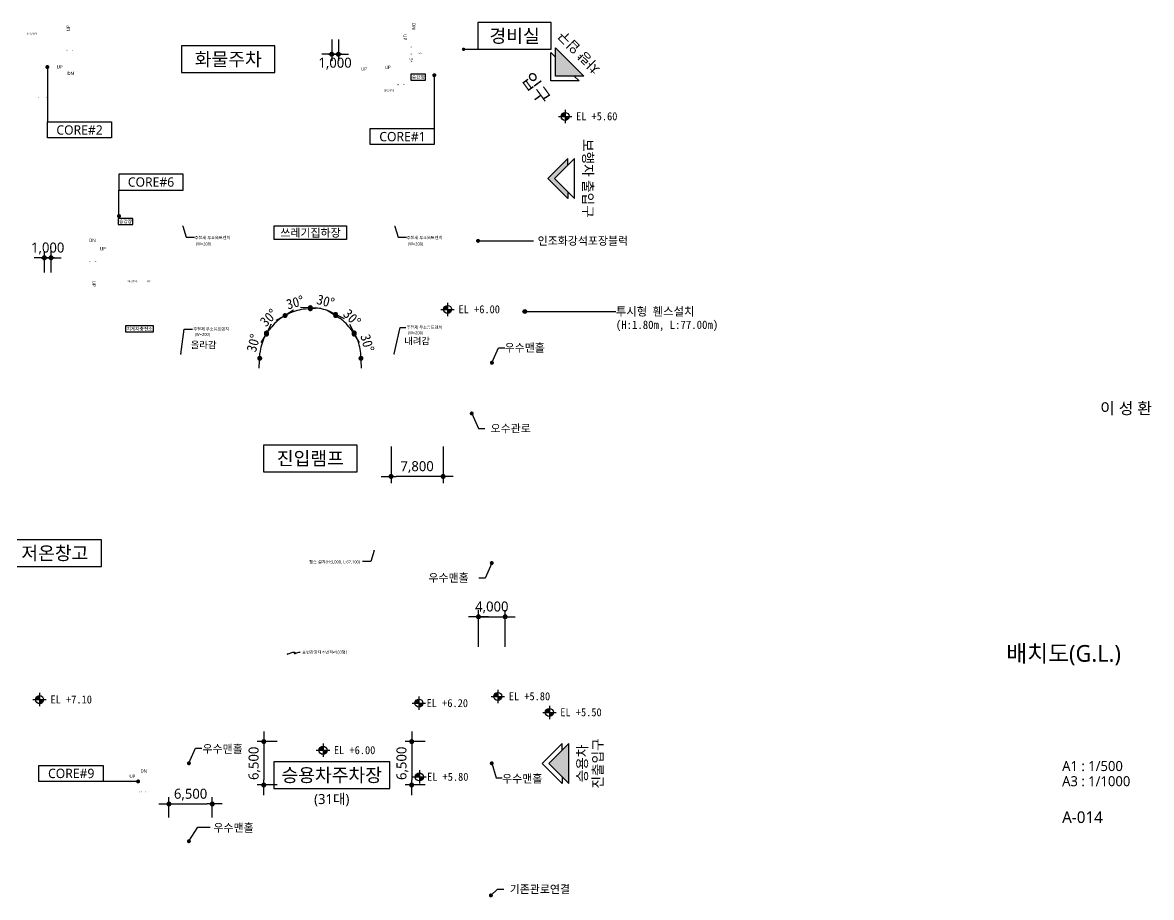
# Model space of a CAD drawing. Header units: millimetres. Extents: x 4806612 to 5147473, y 1423230 to 1974891.
# Drawn here: x 4978280 to 5147473, y 1432326 to 1563380 of the extents above; entities that cross this region are included whole.
import ezdxf
from ezdxf.enums import TextEntityAlignment as Align

# ---------------------------------------------------------------- set-up
doc = ezdxf.new("R2010")
doc.units = ezdxf.units.MM
doc.layers.get('Defpoints').update_dxf_attribs({"color": 140})
for name, color, linetype, lineweight in [('A-BORD-TEXT', 3, 'Continuous', 25), ('A-DIMS', 7, 'Continuous', 25), ('A-MKXS-LEAD', 7, 'Continuous', 25), ('A-MKXS-TEXT1', 3, 'Continuous', 25), ('A-MKXX-NAME', 3, 'Continuous', 25), ('A-MKXX-SYMB', 7, 'Continuous', 25), ('A-XXXX-SYMB', 7, 'Continuous', 25), ('A-XXXX-TXT2', 3, 'Continuous', 25)]:
    doc.layers.add(name, color=color, linetype=linetype, lineweight=lineweight)
doc.styles.add('HY울릉도L', font='')
doc.styles.add('XR-평면도$0$맑은 고딕', font='malgun.ttf')
doc.styles.add('돋움', font='')
doc.styles.add('돋움체', font='')
doc.styles.add('맑은 고딕', font='malgun.ttf')
doc.styles.add('맑은고딕', font='malgun.ttf')
doc.styles.get('HY울릉도L').set_extended_font_data('HYwulM')
doc.styles.get('돋움').set_extended_font_data('DotumChe')
doc.styles.get('돋움체').set_extended_font_data('DotumChe')
doc.dimstyles.new('CDIM', dxfattribs={"dimtxt": 3, "dimasz": 1.5, "dimexe": 2, "dimexo": 1, "dimgap": 1, "dimtad": 1, "dimdec": 0, "dimrnd": 0.5, "dimzin": 0, "dimdsep": 32, "dimlunit": 6, "dimtxsty": 'HY울릉도L', "dimblk1": '_CIDOT', "dimblk2": '_CIDOT', "dimsah": 1, "dimcen": 5.5, "dimclrd": 2, "dimclre": 2, "dimclrt": 7, "dimadec": 0, "dimazin": 0, "dimtfac": 1, "dimtdec": 0, "dimtix": 1, "dimtmove": 2, "dimatfit": 1, "dimldrblk": '_CIDOT', "dimfxl": 1, "dimtolj": 1, "dimtzin": 0, "dimlwd": -1, "dimarcsym": 0})

# ---------------------------------------------------------------- blocks, each defined once
blk = doc.blocks.new('글_일반주차')
at = {"layer": 'A-XXXX-TXT2', "color": 0}
blk.add_lwpolyline([(-8700, -2000), (8700, -2000), (8700, 2000), (-8700, 2000)], close=True, dxfattribs=at)
at = {"layer": 'A-XXXX-TXT2', "style": '맑은고딕'}
blk.add_text('승용차주차장', height=2000, dxfattribs=at).set_placement((0, 0), align=Align.MIDDLE_CENTER)
blk = doc.blocks.new('_CIDOT')
at = {"color": 0, "linetype": 'ByBlock'}
blk.add_line((2, 0), (-1, 0), dxfattribs=at)
at = {"color": 0, "linetype": 'ByBlock', "const_width": 0.5}
blk.add_lwpolyline([(-0.25, 0, 1), (0.25, 0, 1)], format="xyb", close=True, dxfattribs=at)
blk = doc.blocks.new('*D56')
at = {"layer": 'A-DIMS', "lineweight": -2, "transparency": 16777216}
for p, q in [((5046612, 1469870), (5046612, 1475370)), ((5050612, 1469870), (5050612, 1475370))]:
    blk.add_line(p, q, dxfattribs=at)
at = {"layer": 'A-DIMS', "transparency": 16777216}
for p, q in [((5045862, 1474370), (5045112, 1474370)), ((5046612, 1474370), (5050612, 1474370)), ((5051362, 1474370), (5052112, 1474370))]:
    blk.add_line(p, q, dxfattribs=at)
at = {"layer": 'Defpoints', "color": 0, "transparency": 16777216}
for p in [(5050612, 1474370), (5046612, 1469370), (5050612, 1469370)]:
    blk.add_point(p, dxfattribs=at)
at = {"layer": 'A-DIMS', "transparency": 16777216, "xscale": 750, "yscale": 750, "zscale": 750}
blk.add_blockref('_CIDOT', (5046612, 1474370), dxfattribs=at)
at = {"layer": 'A-DIMS', "transparency": 16777216, "xscale": 750, "yscale": 750, "zscale": 750, "rotation": 180}
blk.add_blockref('_CIDOT', (5050612, 1474370), dxfattribs=at)
at = {"layer": 'A-DIMS', "color": 3, "transparency": 16777216, "insert": (5048612, 1475771), "char_height": 1500, "attachment_point": 5, "style": '맑은고딕'}
blk.add_mtext('\\A1;4,000', dxfattribs=at)
blk = doc.blocks.new('*D59')
at = {"layer": 'A-DIMS', "lineweight": -2, "transparency": 16777216}
for p, q in [((5000212, 1444321), (5000212, 1447321)), ((5006712, 1444321), (5006712, 1447321))]:
    blk.add_line(p, q, dxfattribs=at)
at = {"layer": 'A-DIMS', "transparency": 16777216}
blk.add_line((5000962, 1446321), (5005962, 1446321), dxfattribs=at)
at = {"layer": 'Defpoints', "color": 0, "transparency": 16777216}
for p in [(5006712, 1446321), (5000212, 1443821), (5006712, 1443821)]:
    blk.add_point(p, dxfattribs=at)
at = {"layer": 'A-DIMS', "transparency": 16777216, "xscale": 750, "yscale": 750, "zscale": 750, "rotation": 180}
blk.add_blockref('_CIDOT', (5000212, 1446321), dxfattribs=at)
at = {"layer": 'A-DIMS', "transparency": 16777216, "xscale": 750, "yscale": 750, "zscale": 750}
blk.add_blockref('_CIDOT', (5006712, 1446321), dxfattribs=at)
at = {"layer": 'A-DIMS', "color": 3, "transparency": 16777216, "insert": (5003462, 1447721), "char_height": 1500, "attachment_point": 5, "style": '맑은고딕'}
blk.add_mtext('\\A1;6,500', dxfattribs=at)
blk = doc.blocks.new('글_경비실')
at = {"layer": 'A-XXXX-TXT2', "color": 0}
blk.add_lwpolyline([(0, 0), (11000, 0), (11000, 4000), (0, 4000)], close=True, dxfattribs=at)
at = {"layer": 'A-XXXX-TXT2', "style": '맑은고딕'}
blk.add_text('경비실', height=2000, dxfattribs=at).set_placement((5500, 2000), align=Align.MIDDLE_CENTER)
blk = doc.blocks.new('글_진입램프')
at = {"layer": 'A-XXXX-TXT2', "color": 0}
blk.add_lwpolyline([(-7000, -2000), (7000, -2000), (7000, 2000), (-7000, 2000)], close=True, dxfattribs=at)
at = {"layer": 'A-XXXX-TXT2', "style": '맑은고딕'}
blk.add_text('진입램프', height=2000, dxfattribs=at).set_placement((0, 0), align=Align.MIDDLE_CENTER)
blk = doc.blocks.new('글_화물주차')
at = {"layer": 'A-XXXX-TXT2', "color": 0}
blk.add_lwpolyline([(-7000, -2000), (7000, -2000), (7000, 2000), (-7000, 2000)], close=True, dxfattribs=at)
at = {"layer": 'A-XXXX-TXT2', "style": '맑은고딕'}
blk.add_text('화물주차', height=2000, dxfattribs=at).set_placement((0, 0), align=Align.MIDDLE_CENTER)
blk = doc.blocks.new('글_지게차충전소')
at = {"layer": 'A-XXXX-TXT2', "color": 0, "ltscale": 100}
blk.add_lwpolyline([(-2100, 450), (-2100, -450), (2100, -450), (2100, 450)], close=True, dxfattribs=at)
at = {"layer": 'A-XXXX-TXT2', "ltscale": 100, "style": 'XR-평면도$0$맑은 고딕'}
blk.add_text('지게차충전소', height=500, dxfattribs=at).set_placement((0, 0), align=Align.MIDDLE_CENTER)
blk = doc.blocks.new('글_승강장')
at = {"layer": 'A-XXXX-TXT2', "color": 0, "ltscale": 100}
blk.add_lwpolyline([(-1100, 450), (-1100, -450), (1100, -450), (1100, 450)], close=True, dxfattribs=at)
at = {"layer": 'A-XXXX-TXT2', "ltscale": 100, "style": 'XR-평면도$0$맑은 고딕'}
blk.add_text('승강장', height=500, dxfattribs=at).set_placement((0, 0), align=Align.MIDDLE_CENTER)
blk = doc.blocks.new('*D63')
at = {"layer": 'A-DIMS', "lineweight": -2, "transparency": 16777216}
for p, q in [((5024612, 1560840), (5024612, 1557640)), ((5025612, 1560840), (5025612, 1557640))]:
    blk.add_line(p, q, dxfattribs=at)
at = {"layer": 'A-DIMS', "transparency": 16777216}
for p, q in [((5023862, 1558640), (5023112, 1558640)), ((5025612, 1558640), (5024612, 1558640)), ((5026362, 1558640), (5027112, 1558640))]:
    blk.add_line(p, q, dxfattribs=at)
at = {"layer": 'Defpoints', "color": 0, "transparency": 16777216}
for p in [(5024612, 1561340), (5025612, 1561340), (5024612, 1558640)]:
    blk.add_point(p, dxfattribs=at)
at = {"layer": 'A-DIMS', "transparency": 16777216, "xscale": 750, "yscale": 750, "zscale": 750}
blk.add_blockref('_CIDOT', (5024612, 1558640), dxfattribs=at)
at = {"layer": 'A-DIMS', "transparency": 16777216, "xscale": 750, "yscale": 750, "zscale": 750, "rotation": 180}
blk.add_blockref('_CIDOT', (5025612, 1558640), dxfattribs=at)
at = {"layer": 'A-DIMS', "color": 3, "transparency": 16777216, "insert": (5025112, 1557235), "char_height": 1500, "attachment_point": 5, "style": '맑은고딕'}
blk.add_mtext('\\A1;1,000', dxfattribs=at)
blk = doc.blocks.new('*D64')
at = {"layer": 'A-DIMS', "transparency": 16777216}
for p, q in [((4980792, 1528142), (4980042, 1528142)), ((4981542, 1528142), (4982542, 1528142)), ((4983292, 1528142), (4984042, 1528142))]:
    blk.add_line(p, q, dxfattribs=at)
at = {"layer": 'A-DIMS', "lineweight": -2, "transparency": 16777216}
for p, q in [((4981542, 1525942), (4981542, 1529142)), ((4982542, 1525942), (4982542, 1529142))]:
    blk.add_line(p, q, dxfattribs=at)
at = {"layer": 'Defpoints', "color": 0, "transparency": 16777216}
for p in [(4982542, 1528142), (4981542, 1525442), (4982542, 1525442)]:
    blk.add_point(p, dxfattribs=at)
at = {"layer": 'A-DIMS', "transparency": 16777216, "xscale": 750, "yscale": 750, "zscale": 750}
blk.add_blockref('_CIDOT', (4981542, 1528142), dxfattribs=at)
at = {"layer": 'A-DIMS', "transparency": 16777216, "xscale": 750, "yscale": 750, "zscale": 750, "rotation": 180}
blk.add_blockref('_CIDOT', (4982542, 1528142), dxfattribs=at)
at = {"layer": 'A-DIMS', "color": 3, "transparency": 16777216, "insert": (4982042, 1529547), "char_height": 1500, "attachment_point": 5, "style": '맑은고딕'}
blk.add_mtext('\\A1;1,000', dxfattribs=at)
blk = doc.blocks.new('*D67')
at = {"layer": 'A-DIMS', "lineweight": -2, "transparency": 16777216}
for p, q in [((5033512, 1499891), (5033512, 1494391)), ((5041312, 1499891), (5041312, 1494391))]:
    blk.add_line(p, q, dxfattribs=at)
at = {"layer": 'A-DIMS', "transparency": 16777216}
blk.add_line((5040562, 1495391), (5034262, 1495391), dxfattribs=at)
at = {"layer": 'Defpoints', "color": 0, "transparency": 16777216}
for p in [(5033512, 1500391), (5041312, 1500391), (5033512, 1495391)]:
    blk.add_point(p, dxfattribs=at)
at = {"layer": 'A-DIMS', "transparency": 16777216, "xscale": 750, "yscale": 750, "zscale": 750, "rotation": 180}
blk.add_blockref('_CIDOT', (5033512, 1495391), dxfattribs=at)
at = {"layer": 'A-DIMS', "transparency": 16777216, "xscale": 750, "yscale": 750, "zscale": 750}
blk.add_blockref('_CIDOT', (5041312, 1495391), dxfattribs=at)
at = {"layer": 'A-DIMS', "color": 3, "transparency": 16777216, "insert": (5037412, 1496792), "char_height": 1500, "attachment_point": 5, "style": '맑은고딕'}
blk.add_mtext('\\A1;7,800', dxfattribs=at)
blk = doc.blocks.new('*D76')
at = {"layer": 'A-DIMS', "transparency": 16777216}
blk.add_arc((5021412, 1512916), 7587, 35.666, 54.334, dxfattribs=at)
at = {"layer": 'Defpoints', "color": 0, "transparency": 16777216}
for p in [(5034262, 1535173), (5043669, 1525766), (5027224, 1517793), (5021412, 1512916), (5021412, 1512916)]:
    blk.add_point(p, dxfattribs=at)
at = {"layer": 'A-DIMS', "transparency": 16777216, "xscale": 750, "yscale": 750, "zscale": 750}
for p, rotation in [((5025205, 1519487), 147.1669975516748), ((5027983, 1516710), 302.8330024483242)]:
    blk.add_blockref('_CIDOT', p, dxfattribs=dict(at, rotation=rotation))
at = {"layer": 'A-DIMS', "color": 3, "transparency": 16777216, "insert": (5027661, 1519166), "char_height": 1500, "attachment_point": 5, "rotation": 315, "style": '돋움'}
blk.add_mtext('\\A1;30°', dxfattribs=at)
blk = doc.blocks.new('*D77')
at = {"layer": 'A-DIMS', "transparency": 16777216}
blk.add_arc((5021412, 1513091), 7587, 5.666, 24.334, dxfattribs=at)
at = {"layer": 'Defpoints', "color": 0, "transparency": 16777216}
for p in [(5043669, 1525941), (5028884, 1514409), (4995712, 1513091), (5021412, 1513091), (5047112, 1513091)]:
    blk.add_point(p, dxfattribs=at)
at = {"layer": 'A-DIMS', "transparency": 16777216, "xscale": 750, "yscale": 750, "zscale": 750}
for p, rotation in [((5027983, 1516885), 117.1669978841367), ((5028999, 1513091), 272.8330021158632)]:
    blk.add_blockref('_CIDOT', p, dxfattribs=dict(at, rotation=rotation))
at = {"layer": 'A-DIMS', "color": 3, "transparency": 16777216, "insert": (5029949, 1515379), "char_height": 1500, "attachment_point": 5, "rotation": 285, "style": '돋움'}
blk.add_mtext('\\A1;30°', dxfattribs=at)
blk = doc.blocks.new('*D78')
at = {"layer": 'A-DIMS', "transparency": 16777216}
blk.add_arc((5021412, 1513091), 7587, 65.666, 84.334, dxfattribs=at)
at = {"layer": 'Defpoints', "color": 0, "transparency": 16777216}
for p in [(5021412, 1538791), (5034262, 1535348), (5024007, 1520221), (5021412, 1513091), (5021412, 1513091)]:
    blk.add_point(p, dxfattribs=at)
at = {"layer": 'A-DIMS', "transparency": 16777216, "xscale": 750, "yscale": 750, "zscale": 750}
for p, rotation in [((5021412, 1520678), 177.1669975516747), ((5025205, 1519662), 332.8330024483258)]:
    blk.add_blockref('_CIDOT', p, dxfattribs=dict(at, rotation=rotation))
at = {"layer": 'A-DIMS', "color": 3, "transparency": 16777216, "insert": (5023699, 1521628), "char_height": 1500, "attachment_point": 5, "rotation": 345, "style": '돋움'}
blk.add_mtext('\\A1;30°', dxfattribs=at)
blk = doc.blocks.new('*D79')
at = {"layer": 'A-DIMS', "transparency": 16777216}
blk.add_arc((5021412, 1512916), 7587, 125.666, 144.334, dxfattribs=at)
at = {"layer": 'Defpoints', "color": 0, "transparency": 16777216}
for p in [(5008562, 1535173), (4999155, 1525766), (5016535, 1518729), (5021412, 1512916), (5021412, 1512916)]:
    blk.add_point(p, dxfattribs=at)
at = {"layer": 'A-DIMS', "transparency": 16777216, "xscale": 750, "yscale": 750, "zscale": 750}
for p, rotation in [((5017618, 1519487), 32.8330024483252), ((5014841, 1516710), 237.1669975516748)]:
    blk.add_blockref('_CIDOT', p, dxfattribs=dict(at, rotation=rotation))
at = {"layer": 'A-DIMS', "color": 3, "transparency": 16777216, "insert": (5015162, 1519166), "char_height": 1500, "attachment_point": 5, "rotation": 45, "style": '돋움'}
blk.add_mtext('\\A1;30°', dxfattribs=at)
blk = doc.blocks.new('*D80')
at = {"layer": 'A-DIMS', "transparency": 16777216}
blk.add_arc((5021412, 1513091), 7587, 155.666, 174.334, dxfattribs=at)
at = {"layer": 'Defpoints', "color": 0, "transparency": 16777216}
for p in [(4999155, 1525941), (5014282, 1515686), (4995712, 1513091), (5021412, 1513091), (5047112, 1513091)]:
    blk.add_point(p, dxfattribs=at)
at = {"layer": 'A-DIMS', "transparency": 16777216, "xscale": 750, "yscale": 750, "zscale": 750}
for p, rotation in [((5014841, 1516885), 62.83300211586568), ((5013825, 1513091), 267.1669978841344)]:
    blk.add_blockref('_CIDOT', p, dxfattribs=dict(at, rotation=rotation))
at = {"layer": 'A-DIMS', "color": 3, "transparency": 16777216, "insert": (5012875, 1515379), "char_height": 1500, "attachment_point": 5, "rotation": 75, "style": '돋움'}
blk.add_mtext('\\A1;30°', dxfattribs=at)
blk = doc.blocks.new('*D81')
at = {"layer": 'A-DIMS', "transparency": 16777216}
blk.add_arc((5021412, 1512916), 7587, 95.666, 114.334, dxfattribs=at)
at = {"layer": 'Defpoints', "color": 0, "transparency": 16777216}
for p in [(5021412, 1538616), (5008562, 1535173), (5020094, 1520388), (5021412, 1512916), (5021412, 1512916)]:
    blk.add_point(p, dxfattribs=at)
at = {"layer": 'A-DIMS', "transparency": 16777216, "xscale": 750, "yscale": 750, "zscale": 750}
for p, rotation in [((5017618, 1519487), 207.1669975516752), ((5021412, 1520504), 2.833002448324693)]:
    blk.add_blockref('_CIDOT', p, dxfattribs=dict(at, rotation=rotation))
at = {"layer": 'A-DIMS', "color": 3, "transparency": 16777216, "insert": (5019124, 1521454), "char_height": 1500, "attachment_point": 5, "rotation": 15, "style": '돋움'}
blk.add_mtext('\\A1;30°', dxfattribs=at)
blk = doc.blocks.new('글_저온창고')
at = {"layer": 'A-XXXX-TXT2', "color": 0}
blk.add_lwpolyline([(-7000, -2000), (7000, -2000), (7000, 2000), (-7000, 2000)], close=True, dxfattribs=at)
at = {"layer": 'A-XXXX-TXT2', "style": '맑은고딕'}
blk.add_text('저온창고', height=2000, dxfattribs=at).set_placement((0, 0), align=Align.MIDDLE_CENTER)
blk = doc.blocks.new('Level')
at = {"layer": 'A-XXXX-SYMB'}
h = blk.add_hatch(color=256, dxfattribs=at)
h.paths.add_polyline_path([(0, 600, 0.4142136), (-600, 0), (0, 0)])
h.paths.add_polyline_path([(600, 0), (0, 0), (0, -600, 0.4142136)])
for p, q in [((-1000, 0), (1000, 0)), ((0, 1000), (0, -1000))]:
    blk.add_line(p, q, dxfattribs=at)
blk.add_circle((0, 0), 600, dxfattribs=at)
blk = doc.blocks.new('*D91')
at = {"layer": 'A-DIMS', "lineweight": -2, "transparency": 16777216}
for p, q in [((5016438, 1455666), (5013438, 1455666)), ((5016438, 1449166), (5013438, 1449166))]:
    blk.add_line(p, q, dxfattribs=at)
at = {"layer": 'A-DIMS', "transparency": 16777216}
blk.add_line((5014438, 1454916), (5014438, 1449916), dxfattribs=at)
at = {"layer": 'Defpoints', "color": 0, "transparency": 16777216}
for p in [(5016938, 1455666), (5014438, 1449166), (5016938, 1449166)]:
    blk.add_point(p, dxfattribs=at)
at = {"layer": 'A-DIMS', "transparency": 16777216, "xscale": 750, "yscale": 750, "zscale": 750}
for p, rotation in [((5014438, 1455666), 90), ((5014438, 1449166), 270)]:
    blk.add_blockref('_CIDOT', p, dxfattribs=dict(at, rotation=rotation))
at = {"layer": 'A-DIMS', "color": 3, "transparency": 16777216, "insert": (5013037, 1452416), "char_height": 1500, "attachment_point": 5, "rotation": 90, "style": '맑은고딕'}
blk.add_mtext('\\A1;6,500', dxfattribs=at)
blk = doc.blocks.new('*D92')
at = {"layer": 'A-DIMS', "lineweight": -2, "transparency": 16777216}
for p, q in [((5038602, 1455666), (5035602, 1455666)), ((5038602, 1449166), (5035602, 1449166))]:
    blk.add_line(p, q, dxfattribs=at)
at = {"layer": 'A-DIMS', "transparency": 16777216}
blk.add_line((5036602, 1454916), (5036602, 1449916), dxfattribs=at)
at = {"layer": 'Defpoints', "color": 0, "transparency": 16777216}
for p in [(5039102, 1455666), (5036602, 1449166), (5039102, 1449166)]:
    blk.add_point(p, dxfattribs=at)
at = {"layer": 'A-DIMS', "transparency": 16777216, "xscale": 750, "yscale": 750, "zscale": 750}
for p, rotation in [((5036602, 1455666), 90), ((5036602, 1449166), 270)]:
    blk.add_blockref('_CIDOT', p, dxfattribs=dict(at, rotation=rotation))
at = {"layer": 'A-DIMS', "color": 3, "transparency": 16777216, "insert": (5035202, 1452416), "char_height": 1500, "attachment_point": 5, "rotation": 90, "style": '맑은고딕'}
blk.add_mtext('\\A1;6,500', dxfattribs=at)
blk = doc.blocks.new('차량 입구')
at = {"layer": 'A-XXXX-SYMB'}
blk.add_hatch(color=256, dxfattribs=at).paths.add_polyline_path([(23500, 4689), (21100, 2289), (25900, 2289)])
for p, q in [((21100, 3089), (23500, 5489)), ((23500, 5489), (25900, 3089)), ((21100, 2289), (23500, 4689)), ((23500, 4689), (25900, 2289)), ((21900, 3089), (21100, 3089)), ((25100, 3089), (25900, 3089)), ((21100, 2289), (25900, 2289))]:
    blk.add_line(p, q, dxfattribs=at)
at = {"layer": 'A-XXXX-TXT2', "style": '맑은고딕'}
blk.add_text('차량 입구', height=1200, dxfattribs=at).set_placement((23500, 689), align=Align.MIDDLE_CENTER)
blk = doc.blocks.new('보행자 출입구')
at = {"layer": 'A-XXXX-SYMB'}
blk.add_hatch(color=256, dxfattribs=at).paths.add_polyline_path([(-35, 4689), (1565, 3089), (2365, 3089), (-35, 5489), (-2435, 3089), (-1635, 3089)])
for p, q in [((-2435, 3089), (-35, 5489)), ((-35, 5489), (2365, 3089)), ((-2435, 2289), (-35, 4689)), ((-35, 4689), (2365, 2289)), ((-1635, 3089), (-2435, 3089)), ((1565, 3089), (2365, 3089)), ((-2435, 2289), (2365, 2289))]:
    blk.add_line(p, q, dxfattribs=at)
at = {"layer": 'A-XXXX-TXT2', "style": '맑은고딕'}
blk.add_text('보행자 출입구', height=1200, rotation=180, dxfattribs=at).set_placement((-35, 689), align=Align.MIDDLE_CENTER)

msp = doc.modelspace()

# ---------------------------------------------------------------- hatches: boundary and pattern name
at = {"layer": 'A-XXXX-SYMB'}
h = msp.add_hatch(color=256, dxfattribs=at)
h.dxf.hatch_style = 1
edge = h.paths.add_edge_path()
edge.add_arc((5053556.9, 1520103.4), 281.2, 0, 360)
msp.add_hatch(color=256, dxfattribs=at).paths.add_polyline_path([(5057152.9, 1452388.1), (5060152.9, 1449388.1), (5060152.9, 1455388.1)])

# ---------------------------------------------------------------- linework, layer by layer
for points in [[(4981991, 1556721.9), (4981991, 1548491.2)], [(5039991.1, 1555498.5), (5039991.1, 1547496.5)], [(4992731.2, 1534391.2), (4992731.2, 1538291.2)], [(5046536.3, 1530683.3), (5053926.3, 1530683.3), (5054863.8, 1530683.3)], [(5053556.9, 1520103.4), (5053556.9, 1520103.4), (5067196.1, 1520103.4)], [(5048611.8, 1512417.4), (5049619.2, 1514667.4), (5050556.7, 1514667.4)], [(5045608.6, 1504824.5), (5046616, 1502574.5), (5047553.5, 1502574.5)], [(5048611.8, 1482417.4), (5047604.4, 1480167.4), (5046666.9, 1480167.4)], [(5003211.8, 1452417.4), (5004219.2, 1454667.4), (5005156.7, 1454667.4)], [(5048611.8, 1452417.4), (5049244.6, 1450235.4), (5050182.1, 1450235.4)], [(4995597.7, 1449701.5), (4990340.1, 1449701.5)], [(5003211.8, 1440741.2), (5004535.7, 1442868.9), (5006402.2, 1442868.9)], [(5048474.7, 1432625.7), (5049482, 1433552.1), (5050419.5, 1433552.1)]]:
    msp.add_lwpolyline(points)
at = {"layer": 'A-MKXS-LEAD'}
for points, const_width in [([(4982141, 1556721.9, -1), (4981841, 1556721.9, -1)], 300), ([(5040141.1, 1555498.5, -1), (5039841.1, 1555498.5, -1)], 300), ([(4992881.2, 1534391.2, -1), (4992581.2, 1534391.2, -1)], 300), ([(5046693.3, 1530683.3, 1), (5046393.3, 1530683.3, 1)], 300), ([(5048768.8, 1512417.4, 1), (5048468.8, 1512417.4, 1)], 300), ([(5045451.7, 1504824.5, 1), (5045751.7, 1504824.5, 1)], 300), ([(5048454.8, 1482417.4, -1), (5048754.8, 1482417.4, -1)], 300), ([(5017936.9, 1468778, 1), (5018061.3, 1468765.5, 1)], 120), ([(5003054.8, 1452417.4, -1), (5003354.8, 1452417.4, -1)], 300), ([(5048454.8, 1452417.4, 1), (5048754.8, 1452417.4, 1)], 300), ([(4995597.7, 1449851.5, 1), (4995597.7, 1449551.5, 1)], 300), ([(5003054.8, 1440741.2, -1), (5003354.8, 1440741.2, -1)], 300), ([(5048317.7, 1432625.7, -1), (5048617.7, 1432625.7, -1)], 300)]:
    msp.add_lwpolyline(points, format="xyb", close=True, dxfattribs=dict(at, const_width=const_width))
msp.add_lwpolyline([(5017999.1, 1468771.7), (5018487.9, 1468956), (5018806.3, 1469055.5), (5018987.5, 1469087.7), (5019064.5, 1469070.3), (5019070.3, 1469020.8), (5019037.8, 1468956.8), (5019000.2, 1468895.8), (5018990.4, 1468855.5), (5019033.7, 1468848.8), (5019124.3, 1468870.8), (5019248.6, 1468911.9), (5019393.1, 1468962.4), (5019544.1, 1469012.9), (5019688.2, 1469053.7), (5019811.6, 1469075.3), (5019901, 1469068.1)], dxfattribs=at)
at = {"layer": 'A-MKXX-SYMB'}
for points in [[(4981991, 1548491.2), (4991591, 1548491.2), (4991591, 1546091.2), (4981991, 1546091.2)], [(5030391.1, 1547496.5), (5039991.1, 1547496.5), (5039991.1, 1545096.5), (5030391.1, 1545096.5)], [(5002331.2, 1540691.2), (4992731.2, 1540691.2), (4992731.2, 1538291.2), (5002331.2, 1538291.2)], [(5016011.8, 1532919.8), (5026811.8, 1532919.8), (5026811.8, 1530862.7), (5016011.8, 1530862.7)], [(4980740.1, 1452101.5), (4990340.1, 1452101.5), (4990340.1, 1449701.5), (4980740.1, 1449701.5)]]:
    msp.add_lwpolyline(points, close=True, dxfattribs=at)
at = {"layer": 'A-XXXX-SYMB'}
for p, q in [((5056152.9, 1452388.1), (5059152.9, 1455388.1)), ((5057152.9, 1452388.1), (5060152.9, 1455388.1)), ((5059152.9, 1454388.1), (5059152.9, 1455388.1)), ((5060152.9, 1449388.1), (5060152.9, 1455388.1)), ((5059152.9, 1449388.1), (5056152.9, 1452388.1)), ((5060152.9, 1449388.1), (5057152.9, 1452388.1)), ((5059152.9, 1450388.1), (5059152.9, 1449388.1))]:
    msp.add_line(p, q, dxfattribs=at)
for points, const_width in [([(5044381.7, 1559255.1, 1), (5044381.7, 1559505.1, 1)], 250), ([(5002253.2, 1532889.7, -1), (5002353.2, 1532889.7, -1)], 100), ([(5034031.9, 1532852.9, -1), (5034131.9, 1532852.9, -1)], 100), ([(5001961.8, 1513730.2, 1), (5002061.8, 1513730.2, 1)], 100), ([(5033925.5, 1513738.2, 1), (5034025.5, 1513738.2, 1)], 100), ([(5030912.1, 1484291.2, -1), (5031012.1, 1484291.2, -1)], 100)]:
    msp.add_lwpolyline(points, format="xyb", close=True, dxfattribs=dict(at, const_width=const_width))
for points in [[(5044381.7, 1559380.1), (5048661, 1559380.1)], [(5002303.2, 1532889.7), (5002787.9, 1531256.1), (5004059.4, 1531256.1)], [(5034081.9, 1532852.9), (5034566.6, 1531219.3), (5035838.1, 1531219.3)], [(5033975.5, 1513738.2), (5034857, 1517723.4), (5035731.8, 1517723.4)], [(5002011.8, 1513730.2), (5002496.6, 1517471.2), (5003768.1, 1517471.2)], [(5030962.1, 1484291.2), (5030477.3, 1482657.7), (5029205.8, 1482657.7)]]:
    msp.add_lwpolyline(points, dxfattribs=at)
msp.add_circle((5053556.9, 1520103.4), 281.2, dxfattribs=at)

# ---------------------------------------------------------------- block references
for name, p in [('글_경비실', (5046523.3, 1559380.1)), ('글_화물주차', (5009111.8, 1557891.2)), ('글_승강장', (5037593.3, 1555214.2)), ('글_승강장', (4993711.8, 1533591.2)), ('글_지게차충전소', (4995811.8, 1517491.2)), ('글_진입램프', (5021411.8, 1498091.2)), ('글_저온창고', (4983111.8, 1483891.2)), ('글_일반주차', (5024618.1, 1450642.1))]:
    msp.add_blockref(name, p)
at = {"xscale": 1.25, "yscale": 1.25, "zscale": 1.25}
for name, p, rotation in [('차량 입구', (5083058.4, 1538746.9), 135), ('보행자 출입구', (5063885, 1540087.2), 89.99999999999999)]:
    msp.add_blockref(name, p, dxfattribs=dict(at, rotation=rotation))
at = {"layer": 'A-MKXS-TEXT1'}
for p in [(5059589.6, 1549319), (5041983.1, 1520408.1), (4980832.2, 1461952.1), (5037684.6, 1461432), (5049509.3, 1462434.4), (5057233.3, 1460036.4), (5023308.6, 1454362.4), (5037747.7, 1450373.6)]:
    msp.add_blockref('Level', p, dxfattribs=at)

# ---------------------------------------------------------------- texts
at = {"layer": 'A-BORD-TEXT', "style": '맑은고딕'}
msp.add_text('이 성 환', height=1750, dxfattribs=at).set_placement((5147561.5, 1504731.8), align=Align.RIGHT)
msp.add_text('배치도(G.L.)', height=2500, dxfattribs=at).set_placement((5134306.3, 1468883.1), align=Align.MIDDLE_CENTER)
for s, height, p in [('A1 : 1/500', 1500, (5134091.6, 1451255)), ('A3 : 1/1000', 1500, (5134091.6, 1448987.6)), ('A-014', 1750, (5134091.6, 1443469.4))]:
    msp.add_text(s, height=height, dxfattribs=at).set_placement(p)
at = {"layer": 'A-MKXS-TEXT1'}
for s, height, style, p in [('주철제 무소음트렌치', 450, '맑은고딕', (5004059.4, 1531154)), ('주철제 무소음트렌치', 450, '맑은고딕', (5035838.1, 1531154)), ('인조화강석포장블럭', 1200, '맑은고딕', (5055480.8, 1530683.3)), ('(W=200)', 450, '맑은고딕', (5004270, 1530229.8)), ('(W=200)', 450, '맑은고딕', (5036048.7, 1530229.8)), ('투시형 휀스설치', 1250, '돋움체', (5067196.1, 1520103.4)), ('주철제 무소음트렌치', 450, '맑은고딕', (5003867.6, 1517473.9)), ('주철제 무소음트렌치', 450, '맑은고딕', (5035831.3, 1517726.1)), ('(H:1.80m, L:77.00m)', 1250, '돋움체', (5067196.1, 1518111.1)), ('(W=200)', 450, '맑은고딕', (5004078.1, 1516663.4)), ('(W=200)', 450, '맑은고딕', (5036041.8, 1516915.6)), ('우수맨홀', 1200, '맑은고딕', (5050531.7, 1514668.8)), ('오수관로', 1200, '맑은고딕', (5048431.1, 1502574.5)), ('휀스 설치(H:3,000, L:67,100)', 450, '맑은고딕', (5021227.2, 1482592.3)), ('우수맨홀', 1200, '맑은고딕', (5039111, 1480191.2)), ('우수맨홀', 1200, '맑은고딕', (5005252.8, 1454566.3)), ('우수맨홀', 1200, '맑은고딕', (5050153.6, 1450106.6)), ('우수맨홀', 1200, '맑은고딕', (5006888, 1442760.3)), ('기존관로연결', 1200, '맑은고딕', (5051297.2, 1433552.1))]:
    msp.add_text(s, height=height, dxfattribs=dict(at, style=style)).set_placement(p, align=Align.MIDDLE_LEFT)
at = {"layer": 'A-MKXX-NAME', "style": '맑은고딕'}
for s, height, p in [('CORE#2', 1400, (4986822.4, 1547292.2)), ('CORE#1', 1400, (5035222.5, 1546297.5)), ('CORE#6', 1400, (4997531.2, 1539492.2)), ('쓰레기집하장', 1200, (5021438.7, 1531892)), ('CORE#9', 1400, (4985571.5, 1450902.4))]:
    msp.add_text(s, height=height, dxfattribs=at).set_placement(p, align=Align.MIDDLE_CENTER)
at = {"layer": 'A-XXXX-TXT2', "ltscale": 100, "style": '맑은 고딕'}
for s, height, p in [('EPS/TPS', 300, (4979721.1, 1561735.2)), ('ST', 200, (4985024.2, 1559239.4)), ('ST', 200, (4985866.9, 1559239.4)), ('ST', 200, (5036555.7, 1558696.3)), ('ST', 200, (5036561.3, 1559741.4)), ('PS/AV', 200, (5037864.5, 1558795)), ('UP', 500, (4983839.4, 1556743.5)), ('UP', 500, (5029438.1, 1556439.7)), ('UP', 500, (5033010.6, 1556671.4)), ('배기', 200, (5036556.1, 1557894.6)), ('AD', 200, (5036558.4, 1557594.8)), ('DN', 500, (4985485.4, 1555754.8)), ('EPS/TPS', 300, (5033202.5, 1553184.1)), ('ST', 200, (5034551, 1554075.6)), ('ST', 200, (5035476, 1554075.6)), ('ST', 200, (4980758.1, 1552186.4)), ('ST', 200, (4981958.1, 1552186.4)), ('DN', 500, (4988742.8, 1530755.7)), ('UP', 500, (4990335.6, 1529501.3)), ('ST', 200, (4988360, 1527543.2)), ('ST', 200, (4989206, 1527543.2)), ('EPS/TPS', 300, (4994725.4, 1524595)), ('PS', 300, (4997241.9, 1524595)), ('UP', 500, (4994734.8, 1450464.2)), ('DN', 500, (4996441.9, 1451254.2)), ('ST', 200, (4995969.9, 1448169.5)), ('ST', 200, (4996806.1, 1448169.5))]:
    msp.add_text(s, height=height, dxfattribs=at).set_placement(p, align=Align.MIDDLE_CENTER)
for s, rotation, p in [('UP', 90, (4985122.8, 1562528.3)), ('DN', 270, (5036901.2, 1562822.6)), ('UP', 270, (5035599.5, 1561187)), ('UP', 270, (4988999.6, 1524253.6))]:
    msp.add_text(s, height=500, rotation=rotation, dxfattribs=at).set_placement(p, align=Align.MIDDLE_CENTER)
at = {"layer": 'A-XXXX-TXT2', "style": '맑은고딕'}
for s, height, rotation, p in [('입구', 2000, 306, (5055275.9, 1553531.5)), ('승용차', 1500, 90, (5062152.9, 1452388.1)), ('진출입구', 1500, 90, (5064485.5, 1452388.1))]:
    msp.add_text(s, height=height, rotation=rotation, dxfattribs=at).set_placement(p, align=Align.MIDDLE_CENTER)
at = {"layer": 'A-XXXX-TXT2', "style": '돋움체'}
for s, height, p in [('EL +5.60', 1200, (5061231.4, 1549346.9)), ('EL +6.00', 1200, (5043624.9, 1520436)), ('표면강화제조면처리(O형)', 450, (5020177.8, 1469068.1)), ('EL +7.10', 1200, (4982474.1, 1461980)), ('EL +6.20', 1200, (5038839.1, 1461438)), ('EL +5.80', 1200, (5051151.1, 1462462.3)), ('EL +5.50', 1200, (5058875.1, 1460064.3)), ('EL +6.00', 1200, (5024950.4, 1454390.3)), ('EL +5.80', 1200, (5038900.5, 1450401.4))]:
    msp.add_text(s, height=height, dxfattribs=at).set_placement(p, align=Align.MIDDLE_LEFT)
at = {"layer": 'A-XXXX-TXT2', "style": '맑은고딕'}
for s, height, p in [('내려감', 1000, (5037414.6, 1515668.5)), ('올라감', 1000, (5005414.6, 1515091.2)), ('(31대)', 1500, (5024618.1, 1447061.4))]:
    msp.add_text(s, height=height, dxfattribs=at).set_placement(p, align=Align.MIDDLE_CENTER)

# ---------------------------------------------------------------- dimensions: what is measured, and where the dimension line sits
at = {"layer": 'A-DIMS'}
dim = msp.add_linear_dim(base=(5024611.8, 1558640.3), p1=(5025611.8, 1561340.1), p2=(5024611.8, 1561340.1), angle=180, dimstyle='CDIM', override={"dimscale": 500, "dimtad": 4, "dimtxsty": '맑은고딕', "dimclrd": 256, "dimclre": 256, "dimclrt": 3}, dxfattribs=at)
dim.commit()
dim.dimension.update_dxf_attribs({"geometry": '*D63', "text_midpoint": (5025111.8, 1557235.4)})
for base, line1, line2, picture, middle in [((5020094.3, 1520388.5), ((5021411.8, 1512916.5), (5008561.8, 1535173.3)), ((5021411.8, 1512916.5), (5021411.8, 1538616.5)), '*D81', (5019124.3, 1521453.6)), ((5024006.8, 1520220.9), ((5021411.8, 1513091.2), (5034261.8, 1535348.1)), ((5021411.8, 1513091.2), (5021411.8, 1538791.2)), '*D78', (5023699.3, 1521628.3)), ((5016534.8, 1518728.7), ((5021411.8, 1512916.5), (4999155, 1525766.5)), ((5021411.8, 1512916.5), (5008561.8, 1535173.3)), '*D79', (5015162.2, 1519166.1)), ((5027224, 1517793.5), ((5021411.8, 1512916.5), (5043668.7, 1525766.5)), ((5021411.8, 1512916.5), (5034261.8, 1535173.3)), '*D76', (5027661.4, 1519166.1)), ((5028883.8, 1514408.7), ((4995711.8, 1513091.2), (5047111.8, 1513091.2)), ((5021411.8, 1513091.2), (5043668.7, 1525941.2)), '*D77', (5029948.9, 1515378.7)), ((5014282.1, 1515686.2), ((5047111.8, 1513091.2), (4995711.8, 1513091.2)), ((5021411.8, 1513091.2), (4999155, 1525941.2)), '*D80', (5012874.7, 1515378.7))]:
    dim = msp.add_angular_dim_2l(base=base, line1=line1, line2=line2, dimstyle='CDIM', override={"dimscale": 500, "dimtxsty": '돋움', "dimclrd": 256, "dimclre": 256, "dimclrt": 3}, dxfattribs=at)
    dim.commit()
    dim.dimension.update_dxf_attribs({"geometry": picture, "text_midpoint": middle})
dim = msp.add_linear_dim(base=(4982542.2, 1528142.2), p1=(4981542.2, 1525442.4), p2=(4982542.2, 1525442.4), dimstyle='CDIM', override={"dimscale": 500, "dimtxsty": '맑은고딕', "dimclrd": 256, "dimclre": 256, "dimclrt": 3}, dxfattribs=at)
dim.commit()
dim.dimension.update_dxf_attribs({"geometry": '*D64', "text_midpoint": (4982042.2, 1529547.1)})
for p1, p2, distance, picture, middle in [((5041311.8, 1500391.2), (5033511.8, 1500391.2), 5000, '*D67', (5037411.8, 1496792)), ((5046611.8, 1469370.2), (5050611.8, 1469370.2), 5000, '*D56', (5048611.8, 1475771)), ((5016937.9, 1455666.2), (5016937.9, 1449166.2), -2500, '*D91', (5013037.1, 1452416.2)), ((5039102.4, 1455666.2), (5039102.4, 1449166.2), -2500, '*D92', (5035201.6, 1452416.2)), ((5000211.8, 1443820.5), (5006711.8, 1443820.5), 2500, '*D59', (5003461.8, 1447721.4))]:
    dim = msp.add_aligned_dim(p1=p1, p2=p2, distance=distance, dimstyle='CDIM', override={"dimscale": 500, "dimtxsty": '맑은고딕', "dimclrd": 256, "dimclre": 256, "dimclrt": 3}, dxfattribs=at)
    dim.commit()
    dim.dimension.update_dxf_attribs({"geometry": picture, "text_midpoint": middle})

doc.saveas('drawing.dxf')
